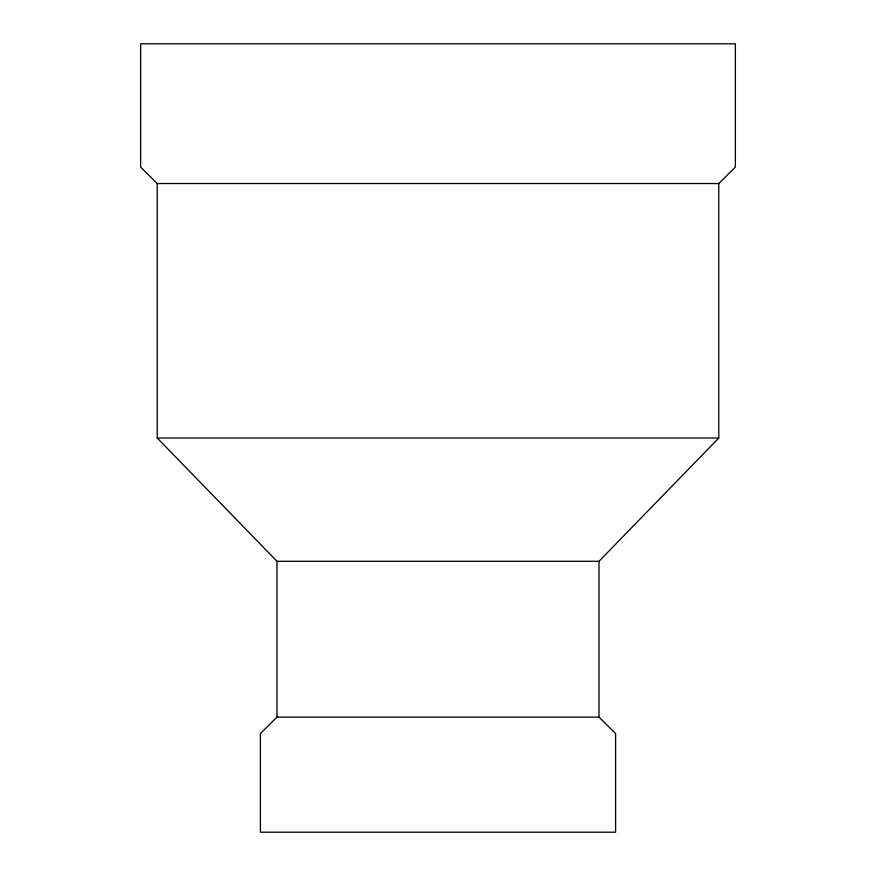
<?xml version="1.0" encoding="UTF-8"?>
<svg xmlns="http://www.w3.org/2000/svg" width="876" height="876" viewBox="0 0 876 876"><rect width="100%" height="100%" fill="white"/><g stroke="black" fill="none" stroke-linecap="round" stroke-linejoin="round"><path stroke-width="1.31" d="M599.02 717.126L276.98 717.126L260.402 733.573L260.402 832.2L615.598 832.2L615.598 733.573L599.02 717.126L599.02 561.286L718.78 438L718.78 183.533L735.369 167.086L735.369 43.8L140.631 43.8L140.631 167.086L157.22 183.533L718.78 183.533M157.22 183.533L157.22 438L718.78 438M157.22 438L276.98 561.286L599.02 561.286M276.98 561.286L276.98 717.126"/></g></svg>
